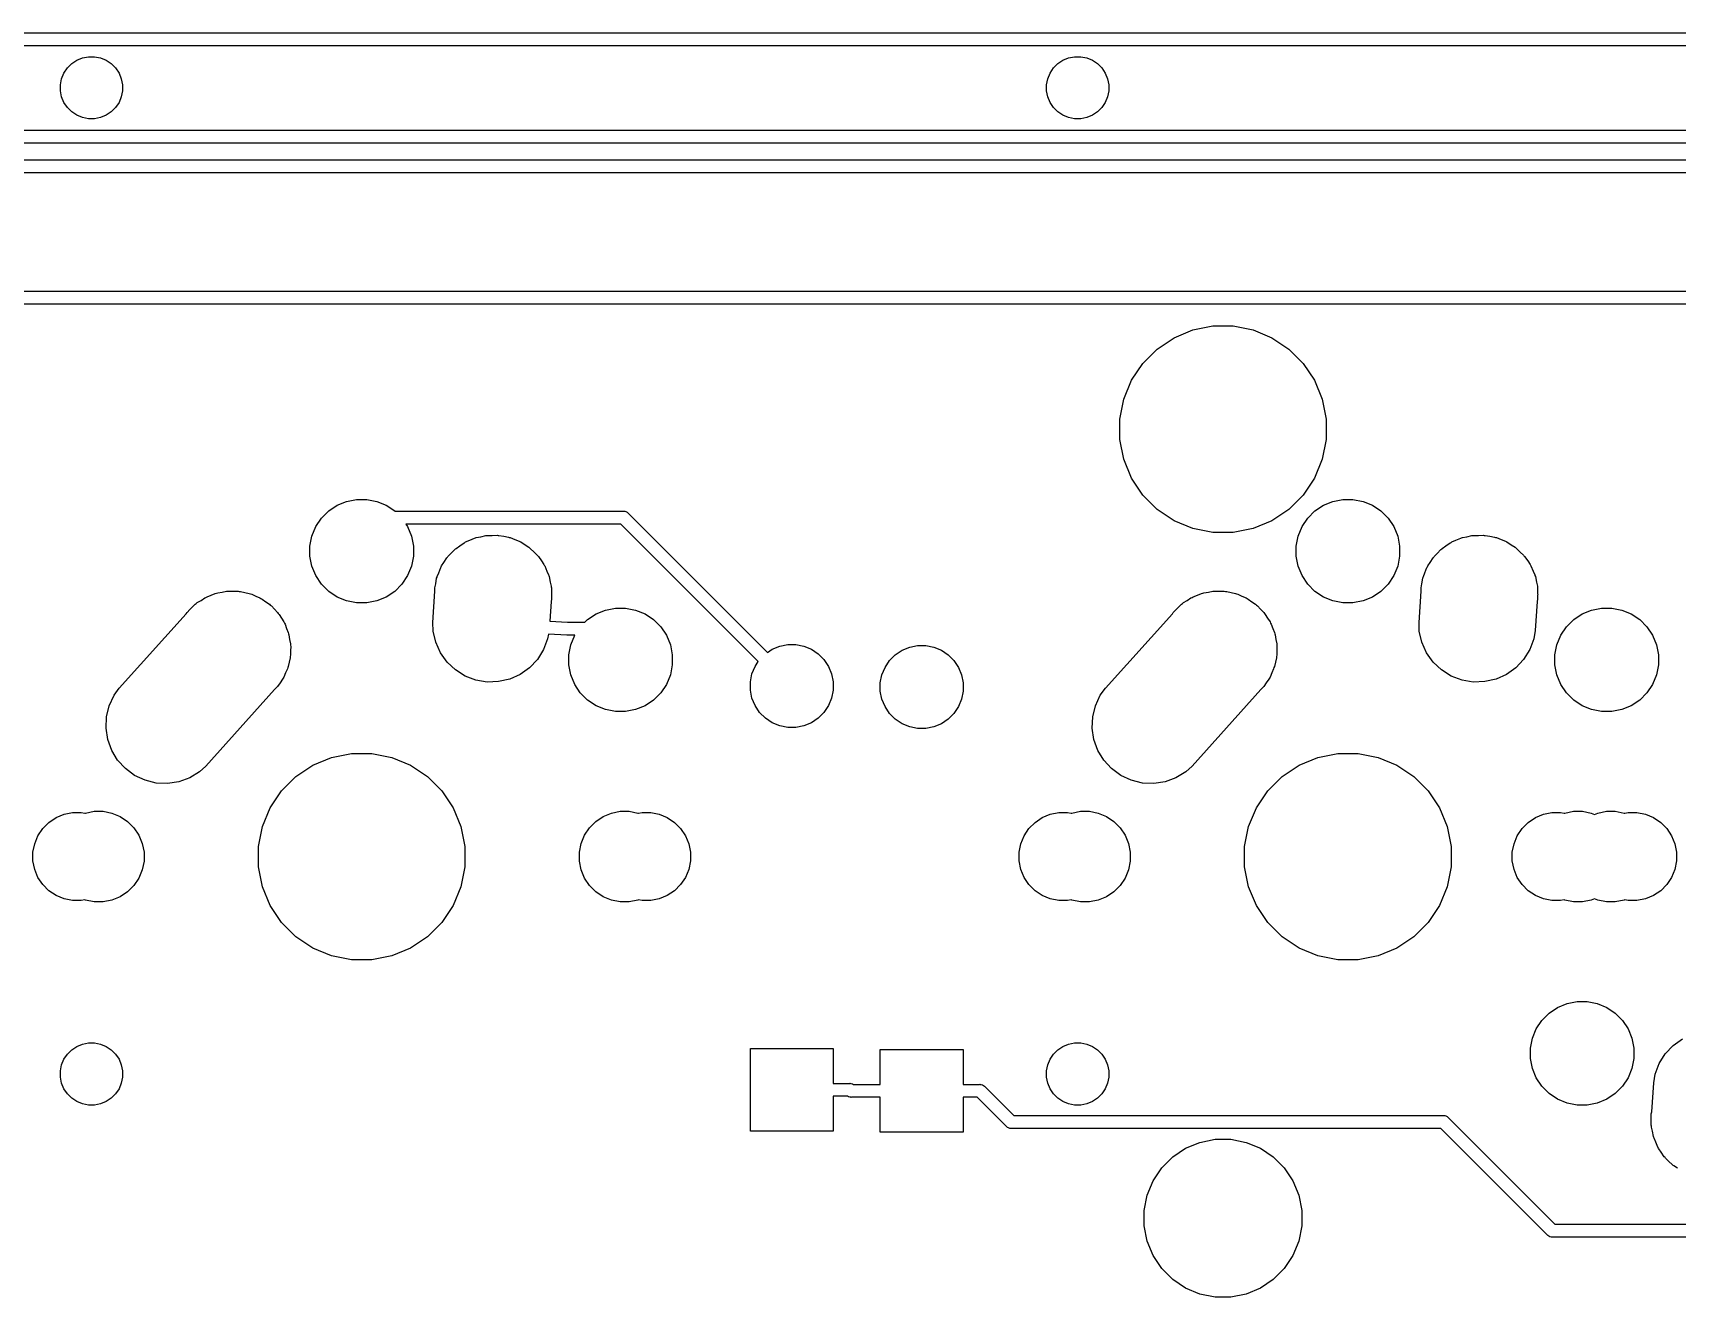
# Model space of a CAD drawing. Extents: x 53 to 306, y -113 to -55.
# Drawn here: x 131.76 to 163.52, y -113.28 to -88.86 of the extents above; entities that cross this region are included whole.
import ezdxf

# ---------------------------------------------------------------- set-up
doc = ezdxf.new("R2010")
doc.units = 0
doc.layers.add('BLACK', color=7, linetype='CONTINUOUS')

msp = doc.modelspace()

# ---------------------------------------------------------------- linework, layer by layer
at = {"layer": 'BLACK', "linetype": 'CONTINUOUS'}
for p, q in [((125.475, -88.865), (197.466, -88.865)), ((197.529, -89.115), (125.521, -89.115)), ((132.36, -89.6408), (132.426, -89.5425)), ((132.426, -89.5425), (132.51, -89.459)), ((132.51, -89.459), (132.608, -89.3933)), ((132.608, -89.3933), (132.717, -89.3481)), ((132.717, -89.3481), (132.833, -89.325)), ((132.833, -89.325), (132.951, -89.325)), ((132.951, -89.325), (133.067, -89.3481)), ((133.067, -89.3481), (133.176, -89.3933)), ((133.176, -89.3933), (133.274, -89.459)), ((133.274, -89.459), (133.358, -89.5425)), ((133.358, -89.5425), (133.424, -89.6408)), ((151.41, -89.6408), (151.476, -89.5425)), ((151.476, -89.5425), (151.56, -89.459)), ((151.56, -89.459), (151.658, -89.3933)), ((151.658, -89.3933), (151.767, -89.3481)), ((151.767, -89.3481), (151.883, -89.325)), ((151.883, -89.325), (152.001, -89.325)), ((152.001, -89.325), (152.117, -89.3481)), ((152.117, -89.3481), (152.226, -89.3933)), ((152.226, -89.3933), (152.324, -89.459)), ((152.324, -89.459), (152.408, -89.5425)), ((152.408, -89.5425), (152.474, -89.6408)), ((132.292, -89.8659), (132.315, -89.75)), ((132.292, -89.9841), (132.292, -89.8659)), ((132.315, -89.75), (132.36, -89.6408)), ((133.424, -89.6408), (133.469, -89.75)), ((133.469, -89.75), (133.492, -89.8659)), ((133.492, -89.8659), (133.492, -89.9841)), ((151.342, -89.8659), (151.365, -89.75)), ((151.342, -89.9841), (151.342, -89.8659)), ((151.365, -89.75), (151.41, -89.6408)), ((152.474, -89.6408), (152.519, -89.75)), ((152.519, -89.75), (152.542, -89.8659)), ((152.542, -89.8659), (152.542, -89.9841)), ((132.315, -90.1), (132.292, -89.9841)), ((132.36, -90.2092), (132.315, -90.1)), ((133.469, -90.1), (133.424, -90.2092)), ((133.492, -89.9841), (133.469, -90.1)), ((151.365, -90.1), (151.342, -89.9841)), ((151.41, -90.2092), (151.365, -90.1)), ((152.519, -90.1), (152.474, -90.2092)), ((152.542, -89.9841), (152.519, -90.1)), ((132.426, -90.3075), (132.36, -90.2092)), ((132.51, -90.391), (132.426, -90.3075)), ((132.608, -90.4567), (132.51, -90.391)), ((132.717, -90.5019), (132.608, -90.4567)), ((132.833, -90.525), (132.717, -90.5019)), ((133.067, -90.5019), (132.951, -90.525)), ((133.176, -90.4567), (133.067, -90.5019)), ((133.274, -90.391), (133.176, -90.4567)), ((133.358, -90.3075), (133.274, -90.391)), ((133.424, -90.2092), (133.358, -90.3075)), ((151.476, -90.3075), (151.41, -90.2092)), ((151.56, -90.391), (151.476, -90.3075)), ((151.658, -90.4567), (151.56, -90.391)), ((151.767, -90.5019), (151.658, -90.4567)), ((151.883, -90.525), (151.767, -90.5019)), ((152.117, -90.5019), (152.001, -90.525)), ((152.226, -90.4567), (152.117, -90.5019)), ((152.324, -90.391), (152.226, -90.4567)), ((152.408, -90.3075), (152.324, -90.391)), ((152.474, -90.2092), (152.408, -90.3075)), ((112.585, -90.7436), (238.955, -90.7436)), ((132.951, -90.525), (132.833, -90.525)), ((152.001, -90.525), (151.883, -90.525)), ((239.001, -90.9936), (112.54, -90.9936)), ((111.154, -91.315), (204.902, -91.315)), ((204.857, -91.565), (111.154, -91.565)), ((111.154, -93.855), (202.346, -93.855)), ((202.301, -94.105), (111.154, -94.105)), ((153.806, -94.753), (154.168, -94.6027)), ((154.168, -94.6027), (154.554, -94.5261)), ((154.554, -94.5261), (154.946, -94.5261)), ((154.946, -94.5261), (155.332, -94.6027)), ((155.332, -94.6027), (155.694, -94.753)), ((153.479, -94.9712), (153.806, -94.753)), ((155.694, -94.753), (156.021, -94.9712)), ((152.983, -95.5755), (153.201, -95.249)), ((153.201, -95.249), (153.479, -94.9712)), ((156.021, -94.9712), (156.299, -95.249)), ((156.299, -95.249), (156.517, -95.5755)), ((152.833, -95.9384), (152.983, -95.5755)), ((156.517, -95.5755), (156.667, -95.9384)), ((152.756, -96.3236), (152.833, -95.9384)), ((156.667, -95.9384), (156.744, -96.3236)), ((152.756, -96.7164), (152.756, -96.3236)), ((156.744, -96.3236), (156.744, -96.7164)), ((152.833, -97.1016), (152.756, -96.7164)), ((156.744, -96.7164), (156.667, -97.1016)), ((152.983, -97.4645), (152.833, -97.1016)), ((156.667, -97.1016), (156.517, -97.4645)), ((153.201, -97.791), (152.983, -97.4645)), ((156.517, -97.4645), (156.299, -97.791)), ((153.479, -98.0688), (153.201, -97.791)), ((156.299, -97.791), (156.021, -98.0688)), ((137.335, -98.2375), (137.475, -98.0982)), ((137.475, -98.0982), (137.638, -97.9888)), ((137.638, -97.9888), (137.82, -97.9134)), ((137.82, -97.9134), (138.014, -97.875)), ((138.014, -97.875), (138.21, -97.875)), ((138.21, -97.875), (138.404, -97.9134)), ((138.404, -97.9134), (138.586, -97.9888)), ((138.586, -97.9888), (138.749, -98.0982)), ((138.749, -98.0982), (138.754, -98.103)), ((138.754, -98.103), (138.759, -98.1026)), ((138.759, -98.1026), (138.765, -98.1032)), ((138.765, -98.1032), (143.162, -98.1032)), ((143.162, -98.1032), (143.168, -98.1026)), ((143.168, -98.1026), (143.174, -98.1032)), ((143.174, -98.1032), (143.174, -98.1032)), ((143.174, -98.1032), (143.193, -98.105)), ((143.193, -98.105), (143.216, -98.1122)), ((143.216, -98.1122), (143.238, -98.1238)), ((143.238, -98.1238), (143.257, -98.1394)), ((143.257, -98.1394), (143.261, -98.1442)), ((153.806, -98.287), (153.479, -98.0688)), ((156.021, -98.0688), (155.694, -98.287)), ((156.385, -98.2375), (156.525, -98.0982)), ((156.525, -98.0982), (156.688, -97.9888)), ((156.688, -97.9888), (156.87, -97.9134)), ((156.87, -97.9134), (157.064, -97.875)), ((157.064, -97.875), (157.26, -97.875)), ((157.26, -97.875), (157.454, -97.9134)), ((157.454, -97.9134), (157.636, -97.9888)), ((157.636, -97.9888), (157.799, -98.0982)), ((157.799, -98.0982), (157.939, -98.2375)), ((137.15, -98.5833), (137.226, -98.4013)), ((137.226, -98.4013), (137.335, -98.2375)), ((143.116, -98.3532), (138.966, -98.3532)), ((138.966, -98.3532), (138.998, -98.4013)), ((138.998, -98.4013), (139.074, -98.5833)), ((145.772, -101.009), (143.116, -98.3532)), ((143.261, -98.1442), (145.949, -100.832)), ((154.168, -98.4373), (153.806, -98.287)), ((154.554, -98.5139), (154.168, -98.4373)), ((155.332, -98.4373), (154.946, -98.5139)), ((155.694, -98.287), (155.332, -98.4373)), ((156.2, -98.5833), (156.276, -98.4013)), ((156.276, -98.4013), (156.385, -98.2375)), ((157.939, -98.2375), (158.048, -98.4013)), ((158.048, -98.4013), (158.124, -98.5833)), ((137.112, -98.7765), (137.15, -98.5833)), ((137.112, -98.9735), (137.112, -98.7765)), ((139.074, -98.5833), (139.112, -98.7765)), ((139.112, -98.7765), (139.112, -98.9735)), ((139.935, -98.8212), (140.005, -98.7744)), ((140.005, -98.7744), (140.089, -98.7145)), ((140.089, -98.7145), (140.106, -98.7068)), ((140.106, -98.7068), (140.119, -98.698)), ((140.119, -98.698), (140.199, -98.6649)), ((140.199, -98.6649), (140.291, -98.6236)), ((140.291, -98.6236), (140.309, -98.6195)), ((140.309, -98.6195), (140.324, -98.6132)), ((140.324, -98.6132), (140.412, -98.5958)), ((140.412, -98.5958), (140.507, -98.5738)), ((140.507, -98.5738), (140.525, -98.5733)), ((140.525, -98.5733), (140.541, -98.57)), ((140.541, -98.57), (140.634, -98.57)), ((140.634, -98.57), (140.728, -98.5671)), ((140.728, -98.5671), (140.745, -98.57)), ((140.745, -98.57), (140.763, -98.57)), ((140.763, -98.57), (140.856, -98.5886)), ((140.856, -98.5886), (140.947, -98.6038)), ((140.947, -98.6038), (140.963, -98.6097)), ((140.963, -98.6097), (140.98, -98.6132)), ((140.98, -98.6132), (141.071, -98.6509)), ((141.071, -98.6509), (141.154, -98.6824)), ((141.154, -98.6824), (141.168, -98.691)), ((141.168, -98.691), (141.185, -98.698)), ((141.185, -98.698), (141.269, -98.7542)), ((141.269, -98.7542), (141.342, -98.7999)), ((154.946, -98.5139), (154.554, -98.5139)), ((156.162, -98.7765), (156.2, -98.5833)), ((156.162, -98.9735), (156.162, -98.7765)), ((158.124, -98.5833), (158.162, -98.7765)), ((158.162, -98.7765), (158.162, -98.9735)), ((158.985, -98.8212), (159.055, -98.7744)), ((159.055, -98.7744), (159.139, -98.7145)), ((159.139, -98.7145), (159.156, -98.7068)), ((159.156, -98.7068), (159.169, -98.698)), ((159.169, -98.698), (159.249, -98.6649)), ((159.249, -98.6649), (159.341, -98.6236)), ((159.341, -98.6236), (159.359, -98.6195)), ((159.359, -98.6195), (159.374, -98.6132)), ((159.374, -98.6132), (159.462, -98.5958)), ((159.462, -98.5958), (159.557, -98.5738)), ((159.557, -98.5738), (159.575, -98.5733)), ((159.575, -98.5733), (159.591, -98.57)), ((159.591, -98.57), (159.684, -98.57)), ((159.684, -98.57), (159.778, -98.5671)), ((159.778, -98.5671), (159.795, -98.57)), ((159.795, -98.57), (159.813, -98.57)), ((159.813, -98.57), (159.906, -98.5886)), ((159.906, -98.5886), (159.997, -98.6038)), ((159.997, -98.6038), (160.013, -98.6097)), ((160.013, -98.6097), (160.03, -98.6132)), ((160.03, -98.6132), (160.121, -98.6509)), ((160.121, -98.6509), (160.204, -98.6824)), ((160.204, -98.6824), (160.218, -98.691)), ((160.218, -98.691), (160.235, -98.698)), ((160.235, -98.698), (160.319, -98.7542)), ((160.319, -98.7542), (160.392, -98.7999)), ((137.15, -99.1667), (137.112, -98.9735)), ((139.112, -98.9735), (139.074, -99.1667)), ((139.7, -99.0952), (139.757, -99.0045)), ((139.757, -99.0045), (139.77, -98.9903)), ((139.77, -98.9903), (139.778, -98.9779)), ((139.778, -98.9779), (139.836, -98.9198)), ((139.836, -98.9198), (139.908, -98.8431)), ((139.908, -98.8431), (139.924, -98.832)), ((139.924, -98.832), (139.935, -98.8212)), ((141.342, -98.7999), (141.353, -98.8107)), ((141.353, -98.8107), (141.369, -98.8212)), ((141.369, -98.8212), (141.442, -98.8944)), ((141.442, -98.8944), (141.503, -98.9518)), ((141.503, -98.9518), (141.512, -98.9643)), ((141.512, -98.9643), (141.526, -98.9779)), ((141.526, -98.9779), (141.585, -99.0657)), ((141.585, -99.0657), (141.632, -99.1323)), ((156.2, -99.1667), (156.162, -98.9735)), ((158.162, -98.9735), (158.124, -99.1667)), ((158.75, -99.0952), (158.807, -99.0045)), ((158.807, -99.0045), (158.82, -98.9903)), ((158.82, -98.9903), (158.828, -98.9779)), ((158.828, -98.9779), (158.886, -98.9198)), ((158.886, -98.9198), (158.958, -98.8431)), ((158.958, -98.8431), (158.974, -98.832)), ((158.974, -98.832), (158.985, -98.8212)), ((160.392, -98.7999), (160.403, -98.8107)), ((160.403, -98.8107), (160.419, -98.8212)), ((160.419, -98.8212), (160.492, -98.8944)), ((160.492, -98.8944), (160.553, -98.9518)), ((160.553, -98.9518), (160.562, -98.9643)), ((160.562, -98.9643), (160.576, -98.9779)), ((160.576, -98.9779), (160.635, -99.0657)), ((160.635, -99.0657), (160.682, -99.1323)), ((137.226, -99.3487), (137.15, -99.1667)), ((137.335, -99.5125), (137.226, -99.3487)), ((138.998, -99.3487), (138.889, -99.5125)), ((139.074, -99.1667), (138.998, -99.3487)), ((139.542, -99.507), (139.56, -99.3995)), ((139.56, -99.3995), (139.567, -99.381)), ((139.567, -99.381), (139.57, -99.3668)), ((139.57, -99.3668), (139.601, -99.2936)), ((139.601, -99.2936), (139.639, -99.1923)), ((139.639, -99.1923), (139.649, -99.1756)), ((139.649, -99.1756), (139.655, -99.1621)), ((139.655, -99.1621), (139.7, -99.0952)), ((141.632, -99.1323), (141.638, -99.1459)), ((141.638, -99.1459), (141.649, -99.1621)), ((141.649, -99.1621), (141.69, -99.2613)), ((141.69, -99.2613), (141.723, -99.3344)), ((141.723, -99.3344), (141.726, -99.3486)), ((141.726, -99.3486), (141.734, -99.3668)), ((141.734, -99.3668), (141.755, -99.4732)), ((156.276, -99.3487), (156.2, -99.1667)), ((156.385, -99.5125), (156.276, -99.3487)), ((158.048, -99.3487), (157.939, -99.5125)), ((158.124, -99.1667), (158.048, -99.3487)), ((158.592, -99.507), (158.61, -99.3995)), ((158.61, -99.3995), (158.617, -99.381)), ((158.617, -99.381), (158.62, -99.3668)), ((158.62, -99.3668), (158.651, -99.2936)), ((158.651, -99.2936), (158.689, -99.1923)), ((158.689, -99.1923), (158.699, -99.1756)), ((158.699, -99.1756), (158.705, -99.1621)), ((158.705, -99.1621), (158.75, -99.0952)), ((160.682, -99.1323), (160.688, -99.1459)), ((160.688, -99.1459), (160.699, -99.1621)), ((160.699, -99.1621), (160.74, -99.2613)), ((160.74, -99.2613), (160.773, -99.3344)), ((160.773, -99.3344), (160.776, -99.3486)), ((160.776, -99.3486), (160.784, -99.3668)), ((160.784, -99.3668), (160.805, -99.4732)), ((135.124, -99.7555), (135.205, -99.7261)), ((135.205, -99.7261), (135.284, -99.6932)), ((135.284, -99.6932), (135.308, -99.6884)), ((135.308, -99.6884), (135.332, -99.6798)), ((135.332, -99.6798), (135.417, -99.6667)), ((135.417, -99.6667), (135.501, -99.65)), ((135.501, -99.65), (135.526, -99.65)), ((135.526, -99.65), (135.551, -99.6462)), ((135.551, -99.6462), (135.637, -99.65)), ((135.637, -99.65), (135.723, -99.65)), ((135.723, -99.65), (135.747, -99.6549)), ((135.747, -99.6549), (135.772, -99.656)), ((135.772, -99.656), (135.856, -99.6765)), ((135.856, -99.6765), (135.94, -99.6932)), ((135.94, -99.6932), (135.963, -99.7028)), ((135.963, -99.7028), (135.987, -99.7087)), ((135.987, -99.7087), (136.065, -99.7451)), ((137.475, -99.6518), (137.335, -99.5125)), ((137.638, -99.7612), (137.475, -99.6518)), ((138.749, -99.6518), (138.586, -99.7612)), ((138.889, -99.5125), (138.749, -99.6518)), ((139.486, -100.254), (139.527, -99.65)), ((139.527, -99.5842), (139.542, -99.507)), ((139.527, -99.65), (139.527, -99.5842)), ((141.755, -99.4732), (141.773, -99.5503)), ((141.773, -99.5503), (141.773, -99.5647)), ((141.773, -99.5647), (141.777, -99.5842)), ((141.777, -99.5842), (141.777, -99.6933)), ((141.777, -99.6933), (141.778, -99.7163)), ((141.778, -99.7163), (141.777, -99.7265)), ((141.777, -99.7265), (141.777, -99.8058)), ((154.174, -99.7555), (154.255, -99.7261)), ((154.255, -99.7261), (154.334, -99.6932)), ((154.334, -99.6932), (154.358, -99.6884)), ((154.358, -99.6884), (154.382, -99.6798)), ((154.382, -99.6798), (154.467, -99.6667)), ((154.467, -99.6667), (154.551, -99.65)), ((154.551, -99.65), (154.576, -99.65)), ((154.576, -99.65), (154.601, -99.6462)), ((154.601, -99.6462), (154.687, -99.65)), ((154.687, -99.65), (154.773, -99.65)), ((154.773, -99.65), (154.797, -99.6549)), ((154.797, -99.6549), (154.822, -99.656)), ((154.822, -99.656), (154.906, -99.6765)), ((154.906, -99.6765), (154.99, -99.6932)), ((154.99, -99.6932), (155.013, -99.7028)), ((155.013, -99.7028), (155.037, -99.7087)), ((155.037, -99.7087), (155.115, -99.7451)), ((156.525, -99.6518), (156.385, -99.5125)), ((156.688, -99.7612), (156.525, -99.6518)), ((157.799, -99.6518), (157.636, -99.7612)), ((157.939, -99.5125), (157.799, -99.6518)), ((158.536, -100.254), (158.577, -99.65)), ((158.577, -99.5842), (158.592, -99.507)), ((158.577, -99.65), (158.577, -99.5842)), ((160.805, -99.4732), (160.823, -99.5503)), ((160.823, -99.5503), (160.823, -99.5647)), ((160.823, -99.5647), (160.827, -99.5842)), ((160.827, -99.5842), (160.827, -99.6933)), ((160.827, -99.6933), (160.828, -99.7163)), ((160.828, -99.7163), (160.827, -99.7265)), ((160.827, -99.7265), (160.827, -99.8058)), ((134.738, -100.058), (134.795, -100.001)), ((134.795, -100.001), (134.812, -99.9825)), ((134.812, -99.9825), (134.834, -99.9618)), ((134.834, -99.9618), (134.895, -99.9012)), ((134.895, -99.9012), (134.916, -99.8873)), ((134.916, -99.8873), (134.934, -99.8704)), ((134.934, -99.8704), (135.008, -99.8257)), ((135.008, -99.8257), (135.079, -99.778)), ((135.079, -99.778), (135.102, -99.7685)), ((135.102, -99.7685), (135.124, -99.7555)), ((136.065, -99.7451), (136.145, -99.778)), ((136.145, -99.778), (136.166, -99.7919)), ((136.166, -99.7919), (136.188, -99.8025)), ((136.188, -99.8025), (136.258, -99.8534)), ((136.258, -99.8534), (136.329, -99.9012)), ((136.329, -99.9012), (136.347, -99.9188)), ((136.347, -99.9188), (136.367, -99.9336)), ((136.367, -99.9336), (136.425, -99.997)), ((136.425, -99.997), (136.486, -100.058)), ((137.82, -99.8366), (137.638, -99.7612)), ((138.014, -99.875), (137.82, -99.8366)), ((138.21, -99.875), (138.014, -99.875)), ((138.404, -99.8366), (138.21, -99.875)), ((138.586, -99.7612), (138.404, -99.8366)), ((141.769, -99.8471), (141.743, -100.227)), ((141.777, -99.8058), (141.769, -99.8471)), ((142.638, -100.089), (142.82, -100.013)), ((142.82, -100.013), (143.014, -99.975)), ((143.014, -99.975), (143.21, -99.975)), ((143.21, -99.975), (143.404, -100.013)), ((143.404, -100.013), (143.586, -100.089)), ((153.788, -100.058), (153.845, -100.001)), ((153.845, -100.001), (153.862, -99.9825)), ((153.862, -99.9825), (153.884, -99.9618)), ((153.884, -99.9618), (153.945, -99.9012)), ((153.945, -99.9012), (153.966, -99.8873)), ((153.966, -99.8873), (153.984, -99.8704)), ((153.984, -99.8704), (154.058, -99.8257)), ((154.058, -99.8257), (154.129, -99.778)), ((154.129, -99.778), (154.152, -99.7685)), ((154.152, -99.7685), (154.174, -99.7555)), ((155.115, -99.7451), (155.195, -99.778)), ((155.195, -99.778), (155.216, -99.7919)), ((155.216, -99.7919), (155.238, -99.8025)), ((155.238, -99.8025), (155.308, -99.8534)), ((155.308, -99.8534), (155.379, -99.9012)), ((155.379, -99.9012), (155.397, -99.9188)), ((155.397, -99.9188), (155.417, -99.9336)), ((155.417, -99.9336), (155.475, -99.997)), ((155.475, -99.997), (155.536, -100.058)), ((156.87, -99.8366), (156.688, -99.7612)), ((157.064, -99.875), (156.87, -99.8366)), ((157.26, -99.875), (157.064, -99.875)), ((157.454, -99.8366), (157.26, -99.875)), ((157.636, -99.7612), (157.454, -99.8366)), ((160.819, -99.8471), (160.781, -100.407)), ((160.827, -99.8058), (160.819, -99.8471)), ((161.688, -100.089), (161.87, -100.013)), ((161.87, -100.013), (162.064, -99.975)), ((162.064, -99.975), (162.26, -99.975)), ((162.26, -99.975), (162.454, -100.013)), ((162.454, -100.013), (162.636, -100.089)), ((133.428, -101.525), (134.721, -100.083)), ((134.721, -100.083), (134.738, -100.058)), ((136.486, -100.058), (136.5, -100.079)), ((136.5, -100.079), (136.517, -100.097)), ((136.517, -100.097), (136.561, -100.171)), ((136.561, -100.171), (136.609, -100.242)), ((136.609, -100.242), (136.619, -100.265)), ((136.619, -100.265), (136.631, -100.287)), ((136.631, -100.287), (136.661, -100.367)), ((139.491, -100.42), (139.486, -100.254)), ((141.743, -100.227), (142.09, -100.25)), ((142.09, -100.25), (142.422, -100.25)), ((142.422, -100.25), (142.475, -100.198)), ((142.475, -100.198), (142.638, -100.089)), ((143.586, -100.089), (143.749, -100.198)), ((143.749, -100.198), (143.889, -100.338)), ((143.889, -100.338), (143.998, -100.501)), ((152.478, -101.525), (153.771, -100.083)), ((153.771, -100.083), (153.788, -100.058)), ((155.536, -100.058), (155.55, -100.079)), ((155.55, -100.079), (155.567, -100.097)), ((155.567, -100.097), (155.611, -100.171)), ((155.611, -100.171), (155.659, -100.242)), ((155.659, -100.242), (155.669, -100.265)), ((155.669, -100.265), (155.681, -100.287)), ((155.681, -100.287), (155.711, -100.367)), ((158.541, -100.42), (158.536, -100.254)), ((161.276, -100.501), (161.385, -100.338)), ((161.385, -100.338), (161.525, -100.198)), ((161.525, -100.198), (161.688, -100.089)), ((162.636, -100.089), (162.799, -100.198)), ((162.799, -100.198), (162.939, -100.338)), ((162.939, -100.338), (163.048, -100.501)), ((136.661, -100.367), (136.694, -100.447)), ((136.694, -100.447), (136.699, -100.471)), ((136.699, -100.471), (136.707, -100.495)), ((136.707, -100.495), (136.72, -100.58)), ((136.72, -100.58), (136.737, -100.664)), ((136.737, -100.664), (136.737, -100.689)), ((139.541, -100.636), (139.491, -100.42)), ((139.632, -100.838), (139.541, -100.636)), ((141.703, -100.57), (141.625, -100.778)), ((141.719, -100.476), (141.703, -100.57)), ((142.075, -100.5), (141.719, -100.476)), ((142.079, -100.5), (142.075, -100.5)), ((142.081, -100.5), (142.079, -100.5)), ((142.083, -100.501), (142.081, -100.5)), ((142.087, -100.5), (142.083, -100.501)), ((142.226, -100.5), (142.087, -100.5)), ((142.15, -100.683), (142.226, -100.501)), ((142.226, -100.501), (142.226, -100.5)), ((143.998, -100.501), (144.074, -100.683)), ((146.187, -100.711), (146.341, -100.68)), ((146.341, -100.68), (146.499, -100.68)), ((146.499, -100.68), (146.653, -100.711)), ((155.711, -100.367), (155.744, -100.447)), ((155.744, -100.447), (155.749, -100.471)), ((155.749, -100.471), (155.757, -100.495)), ((155.757, -100.495), (155.77, -100.58)), ((155.77, -100.58), (155.787, -100.664)), ((155.787, -100.664), (155.787, -100.689)), ((158.591, -100.636), (158.541, -100.42)), ((158.682, -100.838), (158.591, -100.636)), ((160.753, -100.57), (160.675, -100.778)), ((160.781, -100.407), (160.753, -100.57)), ((161.2, -100.683), (161.276, -100.501)), ((163.048, -100.501), (163.124, -100.683)), ((136.731, -100.935), (136.711, -101.019)), ((136.732, -100.91), (136.731, -100.935)), ((136.737, -100.886), (136.732, -100.91)), ((136.737, -100.689), (136.741, -100.714)), ((136.741, -100.714), (136.737, -100.8)), ((136.737, -100.8), (136.737, -100.886)), ((139.76, -101.018), (139.632, -100.838)), ((141.507, -100.966), (141.355, -101.127)), ((141.625, -100.778), (141.507, -100.966)), ((142.112, -100.877), (142.15, -100.683)), ((142.112, -101.073), (142.112, -100.877)), ((144.074, -100.683), (144.112, -100.877)), ((144.112, -100.877), (144.112, -101.073)), ((145.949, -100.832), (146.041, -100.771)), ((146.041, -100.771), (146.187, -100.711)), ((146.653, -100.711), (146.799, -100.771)), ((146.799, -100.771), (146.93, -100.859)), ((146.93, -100.859), (147.041, -100.97)), ((147.041, -100.97), (147.129, -101.101)), ((148.221, -101.121), (148.309, -100.99)), ((148.309, -100.99), (148.42, -100.879)), ((148.42, -100.879), (148.551, -100.791)), ((148.551, -100.791), (148.697, -100.731)), ((148.697, -100.731), (148.851, -100.7)), ((148.851, -100.7), (149.009, -100.7)), ((149.009, -100.7), (149.163, -100.731)), ((149.163, -100.731), (149.309, -100.791)), ((149.309, -100.791), (149.44, -100.879)), ((149.44, -100.879), (149.551, -100.99)), ((149.551, -100.99), (149.639, -101.121)), ((155.781, -100.935), (155.761, -101.019)), ((155.782, -100.91), (155.781, -100.935)), ((155.787, -100.886), (155.782, -100.91)), ((155.787, -100.689), (155.791, -100.714)), ((155.791, -100.714), (155.787, -100.8)), ((155.787, -100.8), (155.787, -100.886)), ((158.81, -101.018), (158.682, -100.838)), ((160.557, -100.966), (160.405, -101.127)), ((160.675, -100.778), (160.557, -100.966)), ((161.162, -100.877), (161.2, -100.683)), ((161.162, -101.073), (161.162, -100.877)), ((163.124, -100.683), (163.162, -100.877)), ((163.162, -100.877), (163.162, -101.073)), ((136.609, -101.308), (136.595, -101.329)), ((136.642, -101.228), (136.609, -101.308)), ((136.678, -101.15), (136.642, -101.228)), ((136.684, -101.126), (136.678, -101.15)), ((136.694, -101.103), (136.684, -101.126)), ((136.711, -101.019), (136.694, -101.103)), ((139.921, -101.17), (139.76, -101.018)), ((140.109, -101.288), (139.921, -101.17)), ((140.317, -101.366), (140.109, -101.288)), ((141.175, -101.255), (140.973, -101.346)), ((141.355, -101.127), (141.175, -101.255)), ((142.15, -101.267), (142.112, -101.073)), ((142.226, -101.449), (142.15, -101.267)), ((144.074, -101.267), (143.998, -101.449)), ((144.112, -101.073), (144.074, -101.267)), ((145.62, -101.401), (145.651, -101.247)), ((145.651, -101.247), (145.711, -101.101)), ((145.711, -101.101), (145.772, -101.009)), ((147.129, -101.101), (147.189, -101.247)), ((147.189, -101.247), (147.22, -101.401)), ((148.13, -101.421), (148.161, -101.267)), ((148.161, -101.267), (148.221, -101.121)), ((149.639, -101.121), (149.699, -101.267)), ((149.699, -101.267), (149.73, -101.421)), ((155.659, -101.308), (155.645, -101.329)), ((155.692, -101.228), (155.659, -101.308)), ((155.728, -101.15), (155.692, -101.228)), ((155.734, -101.126), (155.728, -101.15)), ((155.744, -101.103), (155.734, -101.126)), ((155.761, -101.019), (155.744, -101.103)), ((158.971, -101.17), (158.81, -101.018)), ((159.159, -101.288), (158.971, -101.17)), ((159.367, -101.366), (159.159, -101.288)), ((160.225, -101.255), (160.023, -101.346)), ((160.405, -101.127), (160.225, -101.255)), ((161.2, -101.267), (161.162, -101.073)), ((161.276, -101.449), (161.2, -101.267)), ((163.124, -101.267), (163.048, -101.449)), ((163.162, -101.073), (163.124, -101.267)), ((133.329, -101.659), (133.428, -101.525)), ((136.429, -101.549), (135.102, -103.027)), ((136.486, -101.492), (136.429, -101.549)), ((136.534, -101.42), (136.486, -101.492)), ((136.585, -101.351), (136.534, -101.42)), ((136.595, -101.329), (136.585, -101.351)), ((140.535, -101.403), (140.317, -101.366)), ((140.757, -101.396), (140.535, -101.403)), ((140.973, -101.346), (140.757, -101.396)), ((142.335, -101.612), (142.226, -101.449)), ((142.475, -101.752), (142.335, -101.612)), ((143.889, -101.612), (143.749, -101.752)), ((143.998, -101.449), (143.889, -101.612)), ((145.62, -101.559), (145.62, -101.401)), ((145.651, -101.713), (145.62, -101.559)), ((147.22, -101.559), (147.189, -101.713)), ((147.22, -101.401), (147.22, -101.559)), ((148.13, -101.579), (148.13, -101.421)), ((148.161, -101.733), (148.13, -101.579)), ((149.73, -101.579), (149.699, -101.733)), ((149.73, -101.421), (149.73, -101.579)), ((152.379, -101.659), (152.478, -101.525)), ((155.479, -101.549), (154.152, -103.027)), ((155.536, -101.492), (155.479, -101.549)), ((155.584, -101.42), (155.536, -101.492)), ((155.635, -101.351), (155.584, -101.42)), ((155.645, -101.329), (155.635, -101.351)), ((159.585, -101.403), (159.367, -101.366)), ((159.807, -101.396), (159.585, -101.403)), ((160.023, -101.346), (159.807, -101.396)), ((161.385, -101.612), (161.276, -101.449)), ((161.525, -101.752), (161.385, -101.612)), ((162.939, -101.612), (162.799, -101.752)), ((163.048, -101.449), (162.939, -101.612)), ((133.183, -102.075), (133.236, -101.86)), ((133.236, -101.86), (133.329, -101.659)), ((142.638, -101.861), (142.475, -101.752)), ((142.82, -101.937), (142.638, -101.861)), ((143.014, -101.975), (142.82, -101.937)), ((143.404, -101.937), (143.21, -101.975)), ((143.586, -101.861), (143.404, -101.937)), ((143.749, -101.752), (143.586, -101.861)), ((145.711, -101.859), (145.651, -101.713)), ((145.799, -101.99), (145.711, -101.859)), ((147.129, -101.859), (147.041, -101.99)), ((147.189, -101.713), (147.129, -101.859)), ((148.221, -101.879), (148.161, -101.733)), ((148.309, -102.01), (148.221, -101.879)), ((149.639, -101.879), (149.551, -102.01)), ((149.699, -101.733), (149.639, -101.879)), ((152.233, -102.075), (152.286, -101.86)), ((152.286, -101.86), (152.379, -101.659)), ((161.688, -101.861), (161.525, -101.752)), ((161.87, -101.937), (161.688, -101.861)), ((162.064, -101.975), (161.87, -101.937)), ((162.454, -101.937), (162.26, -101.975)), ((162.636, -101.861), (162.454, -101.937)), ((162.799, -101.752), (162.636, -101.861)), ((133.173, -102.296), (133.183, -102.075)), ((143.21, -101.975), (143.014, -101.975)), ((145.91, -102.101), (145.799, -101.99)), ((146.041, -102.189), (145.91, -102.101)), ((146.187, -102.249), (146.041, -102.189)), ((146.341, -102.28), (146.187, -102.249)), ((146.653, -102.249), (146.499, -102.28)), ((146.799, -102.189), (146.653, -102.249)), ((146.93, -102.101), (146.799, -102.189)), ((147.041, -101.99), (146.93, -102.101)), ((148.42, -102.121), (148.309, -102.01)), ((148.551, -102.209), (148.42, -102.121)), ((148.697, -102.269), (148.551, -102.209)), ((148.851, -102.3), (148.697, -102.269)), ((149.163, -102.269), (149.009, -102.3)), ((149.309, -102.209), (149.163, -102.269)), ((149.44, -102.121), (149.309, -102.209)), ((149.551, -102.01), (149.44, -102.121)), ((152.223, -102.296), (152.233, -102.075)), ((162.26, -101.975), (162.064, -101.975)), ((133.207, -102.515), (133.173, -102.296)), ((133.283, -102.723), (133.207, -102.515)), ((146.499, -102.28), (146.341, -102.28)), ((149.009, -102.3), (148.851, -102.3)), ((152.257, -102.515), (152.223, -102.296)), ((152.333, -102.723), (152.257, -102.515)), ((133.397, -102.913), (133.283, -102.723)), ((137.168, -103.008), (137.53, -102.858)), ((137.53, -102.858), (137.916, -102.781)), ((137.916, -102.781), (138.308, -102.781)), ((138.308, -102.781), (138.694, -102.858)), ((138.694, -102.858), (139.056, -103.008)), ((152.447, -102.913), (152.333, -102.723)), ((156.218, -103.008), (156.58, -102.858)), ((156.58, -102.858), (156.966, -102.781)), ((156.966, -102.781), (157.358, -102.781)), ((157.358, -102.781), (157.744, -102.858)), ((157.744, -102.858), (158.106, -103.008)), ((133.547, -103.076), (133.397, -102.913)), ((133.726, -103.208), (133.547, -103.076)), ((133.927, -103.301), (133.726, -103.208)), ((134.98, -103.14), (134.79, -103.254)), ((135.102, -103.027), (134.98, -103.14)), ((136.841, -103.226), (137.168, -103.008)), ((139.056, -103.008), (139.383, -103.226)), ((152.597, -103.076), (152.447, -102.913)), ((152.776, -103.208), (152.597, -103.076)), ((152.977, -103.301), (152.776, -103.208)), ((154.03, -103.14), (153.84, -103.254)), ((154.152, -103.027), (154.03, -103.14)), ((155.891, -103.226), (156.218, -103.008)), ((158.106, -103.008), (158.433, -103.226)), ((134.142, -103.354), (133.927, -103.301)), ((134.363, -103.364), (134.142, -103.354)), ((134.582, -103.33), (134.363, -103.364)), ((134.79, -103.254), (134.582, -103.33)), ((136.345, -103.831), (136.563, -103.504)), ((136.563, -103.504), (136.841, -103.226)), ((139.383, -103.226), (139.661, -103.504)), ((139.661, -103.504), (139.879, -103.831)), ((153.192, -103.354), (152.977, -103.301)), ((153.413, -103.364), (153.192, -103.354)), ((153.632, -103.33), (153.413, -103.364)), ((153.84, -103.254), (153.632, -103.33)), ((155.395, -103.831), (155.613, -103.504)), ((155.613, -103.504), (155.891, -103.226)), ((158.433, -103.226), (158.711, -103.504)), ((158.711, -103.504), (158.929, -103.831)), ((136.195, -104.193), (136.345, -103.831)), ((139.879, -103.831), (140.029, -104.193)), ((155.245, -104.193), (155.395, -103.831)), ((158.929, -103.831), (159.079, -104.193)), ((131.952, -104.233), (132.07, -104.115)), ((132.07, -104.115), (132.209, -104.022)), ((132.209, -104.022), (132.364, -103.958)), ((132.364, -103.958), (132.528, -103.925)), ((132.528, -103.925), (132.696, -103.925)), ((132.696, -103.925), (132.765, -103.939)), ((132.765, -103.939), (132.777, -103.934)), ((132.777, -103.934), (132.946, -103.9)), ((132.946, -103.9), (133.118, -103.9)), ((133.118, -103.9), (133.287, -103.934)), ((133.287, -103.934), (133.446, -104)), ((133.446, -104), (133.59, -104.095)), ((133.59, -104.095), (133.712, -104.217)), ((142.512, -104.217), (142.634, -104.095)), ((142.634, -104.095), (142.778, -104)), ((142.778, -104), (142.937, -103.934)), ((142.937, -103.934), (143.106, -103.9)), ((143.106, -103.9), (143.278, -103.9)), ((143.278, -103.9), (143.447, -103.934)), ((143.447, -103.934), (143.459, -103.939)), ((143.459, -103.939), (143.528, -103.925)), ((143.528, -103.925), (143.696, -103.925)), ((143.696, -103.925), (143.86, -103.958)), ((143.86, -103.958), (144.015, -104.022)), ((144.015, -104.022), (144.154, -104.115)), ((144.154, -104.115), (144.272, -104.233)), ((151.002, -104.233), (151.12, -104.115)), ((151.12, -104.115), (151.259, -104.022)), ((151.259, -104.022), (151.414, -103.958)), ((151.414, -103.958), (151.578, -103.925)), ((151.578, -103.925), (151.746, -103.925)), ((151.746, -103.925), (151.815, -103.939)), ((151.815, -103.939), (151.827, -103.934)), ((151.827, -103.934), (151.996, -103.9)), ((151.996, -103.9), (152.168, -103.9)), ((152.168, -103.9), (152.337, -103.934)), ((152.337, -103.934), (152.496, -104)), ((152.496, -104), (152.64, -104.095)), ((152.64, -104.095), (152.762, -104.217)), ((160.528, -104.233), (160.646, -104.115)), ((160.646, -104.115), (160.785, -104.022)), ((160.785, -104.022), (160.94, -103.958)), ((160.94, -103.958), (161.104, -103.925)), ((161.104, -103.925), (161.272, -103.925)), ((161.272, -103.925), (161.341, -103.939)), ((161.341, -103.939), (161.353, -103.934)), ((161.353, -103.934), (161.522, -103.9)), ((161.522, -103.9), (161.694, -103.9)), ((161.694, -103.9), (161.863, -103.934)), ((161.863, -103.934), (161.925, -103.959)), ((161.925, -103.959), (161.987, -103.934)), ((161.987, -103.934), (162.156, -103.9)), ((162.156, -103.9), (162.328, -103.9)), ((162.328, -103.9), (162.497, -103.934)), ((162.497, -103.934), (162.509, -103.939)), ((162.509, -103.939), (162.578, -103.925)), ((162.578, -103.925), (162.746, -103.925)), ((162.746, -103.925), (162.91, -103.958)), ((162.91, -103.958), (163.065, -104.022)), ((163.065, -104.022), (163.204, -104.115)), ((163.204, -104.115), (163.322, -104.233)), ((131.795, -104.527), (131.859, -104.372)), ((131.859, -104.372), (131.952, -104.233)), ((133.712, -104.217), (133.807, -104.361)), ((133.807, -104.361), (133.873, -104.52)), ((136.118, -104.579), (136.195, -104.193)), ((140.029, -104.193), (140.106, -104.579)), ((142.351, -104.52), (142.417, -104.361)), ((142.417, -104.361), (142.512, -104.217)), ((144.272, -104.233), (144.365, -104.372)), ((144.365, -104.372), (144.429, -104.527)), ((150.845, -104.527), (150.909, -104.372)), ((150.909, -104.372), (151.002, -104.233)), ((152.762, -104.217), (152.857, -104.361)), ((152.857, -104.361), (152.923, -104.52)), ((155.168, -104.579), (155.245, -104.193)), ((159.079, -104.193), (159.156, -104.579)), ((160.371, -104.527), (160.435, -104.372)), ((160.435, -104.372), (160.528, -104.233)), ((163.322, -104.233), (163.415, -104.372)), ((163.415, -104.372), (163.479, -104.527)), ((131.762, -104.691), (131.795, -104.527)), ((131.762, -104.859), (131.762, -104.691)), ((133.873, -104.52), (133.907, -104.689)), ((133.907, -104.689), (133.907, -104.861)), ((136.118, -104.971), (136.118, -104.579)), ((140.106, -104.579), (140.106, -104.971)), ((142.317, -104.689), (142.351, -104.52)), ((142.317, -104.861), (142.317, -104.689)), ((144.429, -104.527), (144.462, -104.691)), ((144.462, -104.691), (144.462, -104.859)), ((150.812, -104.691), (150.845, -104.527)), ((150.812, -104.859), (150.812, -104.691)), ((152.923, -104.52), (152.957, -104.689)), ((152.957, -104.689), (152.957, -104.861)), ((155.168, -104.971), (155.168, -104.579)), ((159.156, -104.579), (159.156, -104.971)), ((160.338, -104.691), (160.371, -104.527)), ((160.338, -104.859), (160.338, -104.691)), ((163.479, -104.527), (163.512, -104.691)), ((163.512, -104.691), (163.512, -104.859)), ((131.795, -105.023), (131.762, -104.859)), ((131.859, -105.178), (131.795, -105.023)), ((133.873, -105.03), (133.807, -105.189)), ((133.907, -104.861), (133.873, -105.03)), ((136.195, -105.357), (136.118, -104.971)), ((140.106, -104.971), (140.029, -105.357)), ((142.351, -105.03), (142.317, -104.861)), ((142.417, -105.189), (142.351, -105.03)), ((144.429, -105.023), (144.365, -105.178)), ((144.462, -104.859), (144.429, -105.023)), ((150.845, -105.023), (150.812, -104.859)), ((150.909, -105.178), (150.845, -105.023)), ((152.923, -105.03), (152.857, -105.189)), ((152.957, -104.861), (152.923, -105.03)), ((155.245, -105.357), (155.168, -104.971)), ((159.156, -104.971), (159.079, -105.357)), ((160.371, -105.023), (160.338, -104.859)), ((160.435, -105.178), (160.371, -105.023)), ((163.479, -105.023), (163.415, -105.178)), ((163.512, -104.859), (163.479, -105.023)), ((131.952, -105.317), (131.859, -105.178)), ((132.07, -105.435), (131.952, -105.317)), ((132.209, -105.528), (132.07, -105.435)), ((133.712, -105.333), (133.59, -105.455)), ((133.807, -105.189), (133.712, -105.333)), ((136.345, -105.719), (136.195, -105.357)), ((140.029, -105.357), (139.879, -105.719)), ((142.512, -105.333), (142.417, -105.189)), ((142.634, -105.455), (142.512, -105.333)), ((144.154, -105.435), (144.015, -105.528)), ((144.272, -105.317), (144.154, -105.435)), ((144.365, -105.178), (144.272, -105.317)), ((151.002, -105.317), (150.909, -105.178)), ((151.12, -105.435), (151.002, -105.317)), ((151.259, -105.528), (151.12, -105.435)), ((152.762, -105.333), (152.64, -105.455)), ((152.857, -105.189), (152.762, -105.333)), ((155.395, -105.719), (155.245, -105.357)), ((159.079, -105.357), (158.929, -105.719)), ((160.528, -105.317), (160.435, -105.178)), ((160.646, -105.435), (160.528, -105.317)), ((160.785, -105.528), (160.646, -105.435)), ((163.204, -105.435), (163.065, -105.528)), ((163.322, -105.317), (163.204, -105.435)), ((163.415, -105.178), (163.322, -105.317)), ((132.364, -105.592), (132.209, -105.528)), ((132.528, -105.625), (132.364, -105.592)), ((132.696, -105.625), (132.528, -105.625)), ((132.765, -105.611), (132.696, -105.625)), ((132.777, -105.616), (132.765, -105.611)), ((132.946, -105.65), (132.777, -105.616)), ((133.118, -105.65), (132.946, -105.65)), ((133.287, -105.616), (133.118, -105.65)), ((133.446, -105.55), (133.287, -105.616)), ((133.59, -105.455), (133.446, -105.55)), ((136.563, -106.046), (136.345, -105.719)), ((139.879, -105.719), (139.661, -106.046)), ((142.778, -105.55), (142.634, -105.455)), ((142.937, -105.616), (142.778, -105.55)), ((143.106, -105.65), (142.937, -105.616)), ((143.278, -105.65), (143.106, -105.65)), ((143.447, -105.616), (143.278, -105.65)), ((143.459, -105.611), (143.447, -105.616)), ((143.528, -105.625), (143.459, -105.611)), ((143.696, -105.625), (143.528, -105.625)), ((143.86, -105.592), (143.696, -105.625)), ((144.015, -105.528), (143.86, -105.592)), ((151.414, -105.592), (151.259, -105.528)), ((151.578, -105.625), (151.414, -105.592)), ((151.746, -105.625), (151.578, -105.625)), ((151.815, -105.611), (151.746, -105.625)), ((151.827, -105.616), (151.815, -105.611)), ((151.996, -105.65), (151.827, -105.616)), ((152.168, -105.65), (151.996, -105.65)), ((152.337, -105.616), (152.168, -105.65)), ((152.496, -105.55), (152.337, -105.616)), ((152.64, -105.455), (152.496, -105.55)), ((155.613, -106.046), (155.395, -105.719)), ((158.929, -105.719), (158.711, -106.046)), ((160.94, -105.592), (160.785, -105.528)), ((161.104, -105.625), (160.94, -105.592)), ((161.272, -105.625), (161.104, -105.625)), ((161.341, -105.611), (161.272, -105.625)), ((161.353, -105.616), (161.341, -105.611)), ((161.522, -105.65), (161.353, -105.616)), ((161.694, -105.65), (161.522, -105.65)), ((161.863, -105.616), (161.694, -105.65)), ((161.925, -105.591), (161.863, -105.616)), ((161.987, -105.616), (161.925, -105.591)), ((162.156, -105.65), (161.987, -105.616)), ((162.328, -105.65), (162.156, -105.65)), ((162.497, -105.616), (162.328, -105.65)), ((162.509, -105.611), (162.497, -105.616)), ((162.578, -105.625), (162.509, -105.611)), ((162.746, -105.625), (162.578, -105.625)), ((162.91, -105.592), (162.746, -105.625)), ((163.065, -105.528), (162.91, -105.592)), ((136.841, -106.324), (136.563, -106.046)), ((139.661, -106.046), (139.383, -106.324)), ((155.891, -106.324), (155.613, -106.046)), ((158.711, -106.046), (158.433, -106.324)), ((137.168, -106.542), (136.841, -106.324)), ((139.383, -106.324), (139.056, -106.542)), ((156.218, -106.542), (155.891, -106.324)), ((158.433, -106.324), (158.106, -106.542)), ((137.53, -106.692), (137.168, -106.542)), ((137.916, -106.769), (137.53, -106.692)), ((138.694, -106.692), (138.308, -106.769)), ((139.056, -106.542), (138.694, -106.692)), ((156.58, -106.692), (156.218, -106.542)), ((156.966, -106.769), (156.58, -106.692)), ((157.744, -106.692), (157.358, -106.769)), ((158.106, -106.542), (157.744, -106.692)), ((138.308, -106.769), (137.916, -106.769)), ((157.358, -106.769), (156.966, -106.769)), ((161.214, -107.689), (161.396, -107.613)), ((161.396, -107.613), (161.59, -107.575)), ((161.59, -107.575), (161.786, -107.575)), ((161.786, -107.575), (161.98, -107.613)), ((161.98, -107.613), (162.162, -107.689)), ((160.802, -108.101), (160.911, -107.938)), ((160.911, -107.938), (161.051, -107.798)), ((161.051, -107.798), (161.214, -107.689)), ((162.162, -107.689), (162.325, -107.798)), ((162.325, -107.798), (162.465, -107.938)), ((162.465, -107.938), (162.574, -108.101)), ((160.688, -108.477), (160.726, -108.283)), ((160.726, -108.283), (160.802, -108.101)), ((162.574, -108.101), (162.65, -108.283)), ((162.65, -108.283), (162.688, -108.477)), ((163.445, -108.423), (163.625, -108.295)), ((132.36, -108.691), (132.426, -108.593)), ((132.426, -108.593), (132.51, -108.509)), ((132.51, -108.509), (132.608, -108.443)), ((132.608, -108.443), (132.717, -108.398)), ((132.717, -108.398), (132.833, -108.375)), ((132.833, -108.375), (132.951, -108.375)), ((132.951, -108.375), (133.067, -108.398)), ((133.067, -108.398), (133.176, -108.443)), ((133.176, -108.443), (133.274, -108.509)), ((133.274, -108.509), (133.358, -108.593)), ((133.358, -108.593), (133.424, -108.691)), ((145.62, -110.08), (145.62, -108.48)), ((145.62, -108.48), (147.22, -108.48)), ((147.22, -108.48), (147.22, -109.155)), ((148.13, -109.175), (148.13, -108.5)), ((148.13, -108.5), (149.73, -108.5)), ((149.73, -108.5), (149.73, -109.175)), ((151.41, -108.691), (151.476, -108.593)), ((151.476, -108.593), (151.56, -108.509)), ((151.56, -108.509), (151.658, -108.443)), ((151.658, -108.443), (151.767, -108.398)), ((151.767, -108.398), (151.883, -108.375)), ((151.883, -108.375), (152.001, -108.375)), ((152.001, -108.375), (152.117, -108.398)), ((152.117, -108.398), (152.226, -108.443)), ((152.226, -108.443), (152.324, -108.509)), ((152.324, -108.509), (152.408, -108.593)), ((152.408, -108.593), (152.474, -108.691)), ((160.688, -108.673), (160.688, -108.477)), ((162.688, -108.477), (162.688, -108.673)), ((163.175, -108.772), (163.293, -108.584)), ((163.293, -108.584), (163.445, -108.423)), ((132.292, -108.916), (132.315, -108.8)), ((132.292, -109.034), (132.292, -108.916)), ((132.315, -108.8), (132.36, -108.691)), ((133.424, -108.691), (133.469, -108.8)), ((133.469, -108.8), (133.492, -108.916)), ((133.492, -108.916), (133.492, -109.034)), ((151.342, -108.916), (151.365, -108.8)), ((151.342, -109.034), (151.342, -108.916)), ((151.365, -108.8), (151.41, -108.691)), ((152.474, -108.691), (152.519, -108.8)), ((152.519, -108.8), (152.542, -108.916)), ((152.542, -108.916), (152.542, -109.034)), ((160.726, -108.867), (160.688, -108.673)), ((160.802, -109.049), (160.726, -108.867)), ((162.65, -108.867), (162.574, -109.049)), ((162.688, -108.673), (162.65, -108.867)), ((163.097, -108.98), (163.175, -108.772)), ((132.315, -109.15), (132.292, -109.034)), ((132.36, -109.259), (132.315, -109.15)), ((133.469, -109.15), (133.424, -109.259)), ((133.492, -109.034), (133.469, -109.15)), ((147.22, -109.155), (147.539, -109.155)), ((147.539, -109.155), (147.545, -109.154)), ((147.545, -109.154), (147.551, -109.155)), ((147.551, -109.155), (147.551, -109.155)), ((147.551, -109.155), (147.57, -109.157)), ((147.57, -109.157), (147.593, -109.164)), ((147.593, -109.164), (147.614, -109.175)), ((147.614, -109.175), (148.13, -109.175)), ((149.73, -109.175), (150.049, -109.175)), ((150.049, -109.175), (150.055, -109.174)), ((150.055, -109.174), (150.061, -109.175)), ((150.061, -109.175), (150.061, -109.175)), ((150.061, -109.175), (150.08, -109.177)), ((150.08, -109.177), (150.103, -109.184)), ((150.103, -109.184), (150.125, -109.196)), ((150.125, -109.196), (150.144, -109.211)), ((150.144, -109.211), (150.148, -109.216)), ((150.148, -109.216), (150.708, -109.775)), ((151.365, -109.15), (151.342, -109.034)), ((151.41, -109.259), (151.365, -109.15)), ((152.519, -109.15), (152.474, -109.259)), ((152.542, -109.034), (152.519, -109.15)), ((160.911, -109.212), (160.802, -109.049)), ((161.051, -109.352), (160.911, -109.212)), ((162.465, -109.212), (162.325, -109.352)), ((162.574, -109.049), (162.465, -109.212)), ((163.031, -109.703), (163.069, -109.143)), ((163.069, -109.143), (163.097, -108.98)), ((132.426, -109.357), (132.36, -109.259)), ((132.51, -109.441), (132.426, -109.357)), ((132.608, -109.507), (132.51, -109.441)), ((132.717, -109.552), (132.608, -109.507)), ((132.833, -109.575), (132.717, -109.552)), ((132.951, -109.575), (132.833, -109.575)), ((133.067, -109.552), (132.951, -109.575)), ((133.176, -109.507), (133.067, -109.552)), ((133.274, -109.441), (133.176, -109.507)), ((133.358, -109.357), (133.274, -109.441)), ((133.424, -109.259), (133.358, -109.357)), ((147.497, -109.405), (147.22, -109.405)), ((147.22, -109.405), (147.22, -110.08)), ((147.517, -109.416), (147.497, -109.405)), ((147.541, -109.423), (147.517, -109.416)), ((147.559, -109.425), (147.541, -109.423)), ((147.565, -109.426), (147.559, -109.425)), ((147.559, -109.425), (147.559, -109.425)), ((147.571, -109.425), (147.565, -109.426)), ((148.13, -109.425), (147.571, -109.425)), ((148.13, -110.1), (148.13, -109.425)), ((150.004, -109.425), (149.73, -109.425)), ((149.73, -109.425), (149.73, -110.1)), ((150.563, -109.985), (150.004, -109.425)), ((151.476, -109.357), (151.41, -109.259)), ((151.56, -109.441), (151.476, -109.357)), ((151.658, -109.507), (151.56, -109.441)), ((151.767, -109.552), (151.658, -109.507)), ((151.883, -109.575), (151.767, -109.552)), ((152.001, -109.575), (151.883, -109.575)), ((152.117, -109.552), (152.001, -109.575)), ((152.226, -109.507), (152.117, -109.552)), ((152.324, -109.441), (152.226, -109.507)), ((152.408, -109.357), (152.324, -109.441)), ((152.474, -109.259), (152.408, -109.357)), ((161.214, -109.461), (161.051, -109.352)), ((161.396, -109.537), (161.214, -109.461)), ((161.59, -109.575), (161.396, -109.537)), ((161.786, -109.575), (161.59, -109.575)), ((161.98, -109.537), (161.786, -109.575)), ((162.162, -109.461), (161.98, -109.537)), ((162.325, -109.352), (162.162, -109.461)), ((150.708, -109.775), (159.001, -109.775)), ((159.001, -109.775), (159.007, -109.775)), ((159.007, -109.775), (159.014, -109.775)), ((159.014, -109.775), (159.014, -109.775)), ((159.014, -109.775), (159.032, -109.777)), ((159.032, -109.777), (159.056, -109.784)), ((159.056, -109.784), (159.077, -109.796)), ((159.077, -109.796), (159.096, -109.812)), ((159.096, -109.812), (159.1, -109.816)), ((159.1, -109.816), (161.162, -111.878)), ((163.022, -109.834), (163.023, -109.823)), ((163.023, -109.857), (163.022, -109.834)), ((163.023, -109.744), (163.031, -109.703)), ((163.023, -109.823), (163.023, -109.744)), ((163.023, -109.966), (163.023, -109.857)), ((147.22, -110.08), (145.62, -110.08)), ((149.73, -110.1), (148.13, -110.1)), ((150.567, -109.989), (150.563, -109.985)), ((150.572, -109.993), (150.567, -109.989)), ((150.58, -110), (150.572, -109.993)), ((150.572, -109.993), (150.572, -109.993)), ((150.586, -110.005), (150.58, -110)), ((150.608, -110.017), (150.586, -110.005)), ((150.631, -110.024), (150.608, -110.017)), ((150.65, -110.025), (150.631, -110.024)), ((150.656, -110.026), (150.65, -110.025)), ((150.65, -110.025), (150.65, -110.025)), ((150.662, -110.025), (150.656, -110.026)), ((158.956, -110.025), (150.662, -110.025)), ((161.018, -112.088), (158.956, -110.025)), ((163.027, -109.985), (163.023, -109.966)), ((163.027, -110), (163.027, -109.985)), ((163.045, -110.077), (163.027, -110)), ((163.066, -110.183), (163.045, -110.077)), ((163.074, -110.201), (163.066, -110.183)), ((163.077, -110.216), (163.074, -110.201)), ((153.779, -110.576), (154.028, -110.409)), ((154.028, -110.409), (154.305, -110.295)), ((154.305, -110.295), (154.6, -110.236)), ((154.6, -110.236), (154.9, -110.236)), ((154.9, -110.236), (155.195, -110.295)), ((155.195, -110.295), (155.472, -110.409)), ((155.472, -110.409), (155.721, -110.576)), ((163.11, -110.289), (163.077, -110.216)), ((163.151, -110.388), (163.11, -110.289)), ((163.162, -110.404), (163.151, -110.388)), ((163.168, -110.418), (163.162, -110.404)), ((163.215, -110.484), (163.168, -110.418)), ((163.274, -110.572), (163.215, -110.484)), ((153.399, -111.038), (153.566, -110.789)), ((153.566, -110.789), (153.779, -110.576)), ((155.721, -110.576), (155.934, -110.789)), ((155.934, -110.789), (156.101, -111.038)), ((163.288, -110.586), (163.274, -110.572)), ((163.297, -110.598), (163.288, -110.586)), ((163.358, -110.656), (163.297, -110.598)), ((163.431, -110.729), (163.358, -110.656)), ((163.447, -110.739), (163.431, -110.729)), ((163.458, -110.75), (163.447, -110.739)), ((163.531, -110.796), (163.458, -110.75)), ((153.285, -111.315), (153.399, -111.038)), ((156.101, -111.038), (156.215, -111.315)), ((153.226, -111.61), (153.285, -111.315)), ((156.215, -111.315), (156.274, -111.61)), ((153.226, -111.91), (153.226, -111.61)), ((156.274, -111.61), (156.274, -111.91)), ((153.285, -112.205), (153.226, -111.91)), ((156.274, -111.91), (156.215, -112.205)), ((161.022, -112.092), (161.018, -112.088)), ((161.026, -112.096), (161.022, -112.092)), ((161.041, -112.108), (161.026, -112.096)), ((161.026, -112.096), (161.026, -112.096)), ((161.062, -112.12), (161.041, -112.108)), ((161.162, -111.878), (171.077, -111.878)), ((153.399, -112.482), (153.285, -112.205)), ((156.215, -112.205), (156.101, -112.482)), ((161.086, -112.127), (161.062, -112.12)), ((161.104, -112.128), (161.086, -112.127)), ((161.11, -112.129), (161.104, -112.128)), ((161.104, -112.128), (161.104, -112.128)), ((161.117, -112.128), (161.11, -112.129)), ((171.123, -112.128), (161.117, -112.128)), ((153.566, -112.731), (153.399, -112.482)), ((153.779, -112.944), (153.566, -112.731)), ((155.934, -112.731), (155.721, -112.944)), ((156.101, -112.482), (155.934, -112.731)), ((154.028, -113.111), (153.779, -112.944)), ((155.721, -112.944), (155.472, -113.111)), ((154.305, -113.225), (154.028, -113.111)), ((154.6, -113.284), (154.305, -113.225)), ((154.9, -113.284), (154.6, -113.284)), ((155.195, -113.225), (154.9, -113.284)), ((155.472, -113.111), (155.195, -113.225))]:
    msp.add_line(p, q, dxfattribs=at)

doc.saveas('drawing.dxf')
